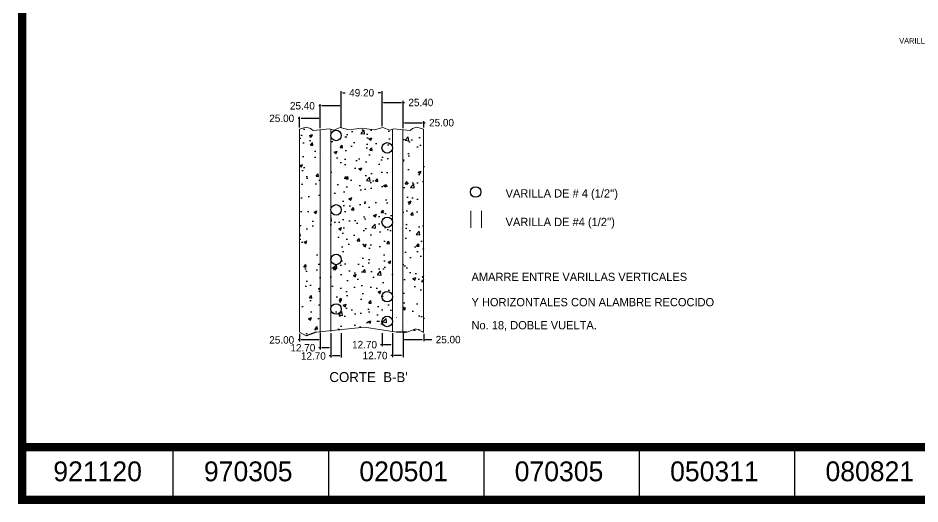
# Model space of a CAD drawing. Header units: centimetres. Extents: x 899 to 420531, y -3090 to 1299.
# Drawn here: x 8457 to 9548, y -3090 to -2502 of the extents above; entities that cross this region are included whole.
import ezdxf
from ezdxf.enums import TextEntityAlignment as Align

# ---------------------------------------------------------------- set-up
doc = ezdxf.new("R2010")
doc.units = ezdxf.units.CM
doc.header["$LTSCALE"] = 10
doc.header["$MEASUREMENT"] = 0
doc.linetypes.add('HIDDEN', pattern=[0.375, 0.25, -0.125])
doc.layers.get('DEFPOINTS').update_dxf_attribs({"color": 2, "linetype": 'CONTINUOUS'})
for name, color, linetype in [('CONCRETO', 7, 'CONTINUOUS'), ('DIM', 7, 'CONTINUOUS'), ('MARCO', 7, 'CONTINUOUS'), ('REGISTRO', 1, 'CONTINUOUS'), ('TEXTOS', 7, 'CONTINUOUS'), ('VARILLAS', 30, 'CONTINUOUS')]:
    doc.layers.add(name, color=color, linetype=linetype)
doc.styles.get("Standard").update_dxf_attribs({"font": ''})
doc.styles.get('Standard').set_extended_font_data('Zurich Ex BT')
doc.dimstyles.get("Standard").update_dxf_attribs({"dimtxt": 9, "dimasz": 2, "dimexe": 2, "dimexo": 2, "dimgap": 0.09, "dimtad": 0, "dimtih": 1, "dimtoh": 1, "dimzin": 0, "dimdsep": 46, "dimtxsty": 'Standard', "dimcen": 0.09, "dimadec": 0, "dimazin": 0, "dimtfac": 1, "dimtofl": 0, "dimtmove": 0, "dimatfit": 3, "dimfxl": 0, "dimtolj": 1, "dimtzin": 0, "dimarcsym": 0})

# ---------------------------------------------------------------- blocks, each defined once
blk = doc.blocks.new('*D70')
at = {"layer": 'DEFPOINTS', "color": 0}
for p in [(8797.9, -2623.6), (8797.9, -2636.5), (8822.9, -2637.4)]:
    blk.add_point(p, dxfattribs=at)
at = {"layer": 'DIM', "color": 0, "lineweight": -2}
for p, q in [((8797.9, -2623.6), (8795.9, -2623.6)), ((8797.9, -2634.5), (8797.9, -2621.6)), ((8820.9, -2623.6), (8799.9, -2623.6)), ((8822.9, -2635.4), (8822.9, -2621.6))]:
    blk.add_line(p, q, dxfattribs=at)
at = {"layer": 'DIM', "color": 0}
for points in [[(8799.9, -2623.3), (8799.9, -2623.9), (8797.9, -2623.6)], [(8820.9, -2623.3), (8820.9, -2623.9), (8822.9, -2623.6)]]:
    blk.add_solid(points, dxfattribs=at)
at = {"layer": 'DIM', "color": 0, "insert": (8776.2, -2623.6), "char_height": 9, "attachment_point": 5}
blk.add_mtext('\\A1;25.00', dxfattribs=at)
blk = doc.blocks.new('*D71')
at = {"layer": 'DEFPOINTS', "color": 0}
for p in [(8922.9, -2628.8), (8922.9, -2636.5), (8947.9, -2636.5)]:
    blk.add_point(p, dxfattribs=at)
at = {"layer": 'DIM', "color": 0, "lineweight": -2}
for p, q in [((8922.9, -2634.5), (8922.9, -2626.8)), ((8924.9, -2628.8), (8945.9, -2628.8)), ((8947.9, -2634.5), (8947.9, -2626.8)), ((8947.9, -2628.8), (8949.9, -2628.8))]:
    blk.add_line(p, q, dxfattribs=at)
at = {"layer": 'DIM', "color": 0}
for points in [[(8924.9, -2628.5), (8924.9, -2629.2), (8922.9, -2628.8)], [(8945.9, -2628.5), (8945.9, -2629.2), (8947.9, -2628.8)]]:
    blk.add_solid(points, dxfattribs=at)
at = {"layer": 'DIM', "color": 0, "insert": (8969.5, -2628.8), "char_height": 9, "attachment_point": 5}
blk.add_mtext('\\A1;25.00', dxfattribs=at)
blk = doc.blocks.new('*D72')
at = {"layer": 'DEFPOINTS', "color": 0}
for p in [(8797.9, -2882.3), (8822.9, -2881.8), (8797.9, -2891.7)]:
    blk.add_point(p, dxfattribs=at)
at = {"layer": 'DIM', "color": 0, "lineweight": -2}
for p, q in [((8797.9, -2884.3), (8797.9, -2893.7)), ((8822.9, -2883.8), (8822.9, -2893.7)), ((8797.9, -2891.7), (8795.9, -2891.7)), ((8820.9, -2891.7), (8799.9, -2891.7))]:
    blk.add_line(p, q, dxfattribs=at)
at = {"layer": 'DIM', "color": 0}
for points in [[(8799.9, -2891.3), (8799.9, -2892), (8797.9, -2891.7)], [(8820.9, -2891.3), (8820.9, -2892), (8822.9, -2891.7)]]:
    blk.add_solid(points, dxfattribs=at)
at = {"layer": 'DIM', "color": 0, "insert": (8776.2, -2891.7), "char_height": 9, "attachment_point": 5}
blk.add_mtext('\\A1;25.00', dxfattribs=at)
blk = doc.blocks.new('*D73')
at = {"layer": 'DEFPOINTS', "color": 0}
for p in [(8822.9, -2880.5), (8835.6, -2881.5), (8822.9, -2901.2)]:
    blk.add_point(p, dxfattribs=at)
at = {"layer": 'DIM', "color": 0, "lineweight": -2}
for p, q in [((8822.9, -2882.5), (8822.9, -2903.2)), ((8835.6, -2883.5), (8835.6, -2903.2)), ((8822.9, -2901.2), (8820.9, -2901.2)), ((8833.6, -2901.2), (8824.9, -2901.2))]:
    blk.add_line(p, q, dxfattribs=at)
at = {"layer": 'DIM', "color": 0}
for points in [[(8824.9, -2900.8), (8824.9, -2901.5), (8822.9, -2901.2)], [(8833.6, -2900.8), (8833.6, -2901.5), (8835.6, -2901.2)]]:
    blk.add_solid(points, dxfattribs=at)
at = {"layer": 'DIM', "color": 0, "insert": (8801.8, -2901.2), "char_height": 9, "attachment_point": 5}
blk.add_mtext('\\A1;12.70', dxfattribs=at)
blk = doc.blocks.new('*D74')
at = {"layer": 'DEFPOINTS', "color": 0}
for p in [(8922.9, -2881.8), (8947.9, -2882.3), (8922.9, -2891.3)]:
    blk.add_point(p, dxfattribs=at)
at = {"layer": 'DIM', "color": 0, "lineweight": -2}
for p, q in [((8922.9, -2883.8), (8922.9, -2893.3)), ((8947.9, -2884.3), (8947.9, -2893.3)), ((8924.9, -2891.3), (8945.9, -2891.3)), ((8947.9, -2891.3), (8957.9, -2891.3))]:
    blk.add_line(p, q, dxfattribs=at)
at = {"layer": 'DIM', "color": 0}
for points in [[(8924.9, -2891), (8924.9, -2891.7), (8922.9, -2891.3)], [(8945.9, -2891), (8945.9, -2891.7), (8947.9, -2891.3)]]:
    blk.add_solid(points, dxfattribs=at)
at = {"layer": 'DIM', "color": 0, "insert": (8977.5, -2891.3), "char_height": 9, "attachment_point": 5}
blk.add_mtext('\\A1;25.00', dxfattribs=at)
blk = doc.blocks.new('*D75')
at = {"layer": 'DEFPOINTS', "color": 0}
for p in [(8910.2, -2881.5), (8922.9, -2881.2), (8910.2, -2910.6)]:
    blk.add_point(p, dxfattribs=at)
at = {"layer": 'DIM', "color": 0, "lineweight": -2}
for p, q in [((8910.2, -2883.5), (8910.2, -2912.6)), ((8922.9, -2883.2), (8922.9, -2912.6)), ((8910.2, -2910.6), (8908.2, -2910.6)), ((8920.9, -2910.6), (8912.2, -2910.6))]:
    blk.add_line(p, q, dxfattribs=at)
at = {"layer": 'DIM', "color": 0}
for points in [[(8912.2, -2910.3), (8912.2, -2911), (8910.2, -2910.6)], [(8920.9, -2910.3), (8920.9, -2911), (8922.9, -2910.6)]]:
    blk.add_solid(points, dxfattribs=at)
at = {"layer": 'DIM', "color": 0, "insert": (8889.1, -2910.6), "char_height": 9, "attachment_point": 5}
blk.add_mtext('\\A1;12.70', dxfattribs=at)
blk = doc.blocks.new('*D76')
at = {"layer": 'DEFPOINTS', "color": 0}
for p in [(8848.3, -2608.4), (8822.9, -2637.4), (8848.3, -2637.1)]:
    blk.add_point(p, dxfattribs=at)
at = {"layer": 'DIM', "color": 0, "lineweight": -2}
for p, q in [((8822.9, -2635.4), (8822.9, -2606.4)), ((8848.3, -2635.1), (8848.3, -2606.4)), ((8822.9, -2608.4), (8820.9, -2608.4)), ((8846.3, -2608.4), (8824.9, -2608.4))]:
    blk.add_line(p, q, dxfattribs=at)
at = {"layer": 'DIM', "color": 0}
for points in [[(8824.9, -2608), (8824.9, -2608.7), (8822.9, -2608.4)], [(8846.3, -2608), (8846.3, -2608.7), (8848.3, -2608.4)]]:
    blk.add_solid(points, dxfattribs=at)
at = {"layer": 'DIM', "color": 0, "insert": (8801.2, -2608.4), "char_height": 9, "attachment_point": 5}
blk.add_mtext('\\A1;25.40', dxfattribs=at)
blk = doc.blocks.new('*D77')
at = {"layer": 'DEFPOINTS', "color": 0}
for p in [(8897.5, -2604.4), (8897.5, -2635), (8922.9, -2637.4)]:
    blk.add_point(p, dxfattribs=at)
at = {"layer": 'DIM', "color": 0, "lineweight": -2}
for p, q in [((8897.5, -2633), (8897.5, -2602.4)), ((8899.5, -2604.4), (8920.9, -2604.4)), ((8922.9, -2635.4), (8922.9, -2602.4)), ((8922.9, -2604.4), (8924.9, -2604.4))]:
    blk.add_line(p, q, dxfattribs=at)
at = {"layer": 'DIM', "color": 0}
for points in [[(8899.5, -2604.1), (8899.5, -2604.7), (8897.5, -2604.4)], [(8920.9, -2604.1), (8920.9, -2604.7), (8922.9, -2604.4)]]:
    blk.add_solid(points, dxfattribs=at)
at = {"layer": 'DIM', "color": 0, "insert": (8944.5, -2604.4), "char_height": 9, "attachment_point": 5}
blk.add_mtext('\\A1;25.40', dxfattribs=at)
blk = doc.blocks.new('*D78')
at = {"layer": 'DEFPOINTS', "color": 0}
for p in [(8897.5, -2592.6), (8848.3, -2637.1), (8897.5, -2635)]:
    blk.add_point(p, dxfattribs=at)
at = {"layer": 'DIM', "color": 0, "lineweight": -2}
for p, q in [((8848.3, -2635.1), (8848.3, -2590.6)), ((8850.3, -2592.6), (8853, -2592.6)), ((8895.5, -2592.6), (8892.7, -2592.6)), ((8897.5, -2633), (8897.5, -2590.6))]:
    blk.add_line(p, q, dxfattribs=at)
at = {"layer": 'DIM', "color": 0}
for points in [[(8850.3, -2592.3), (8850.3, -2593), (8848.3, -2592.6)], [(8895.5, -2592.3), (8895.5, -2593), (8897.5, -2592.6)]]:
    blk.add_solid(points, dxfattribs=at)
at = {"layer": 'DIM', "color": 0, "insert": (8872.9, -2592.6), "char_height": 9, "attachment_point": 5}
blk.add_mtext('\\A1;49.20', dxfattribs=at)
blk = doc.blocks.new('*D79')
at = {"layer": 'DEFPOINTS', "color": 0}
for p in [(8835.6, -2881.5), (8848.3, -2881.5), (8848.3, -2911.1)]:
    blk.add_point(p, dxfattribs=at)
at = {"layer": 'DIM', "color": 0, "lineweight": -2}
for p, q in [((8835.6, -2883.5), (8835.6, -2913.1)), ((8848.3, -2883.5), (8848.3, -2913.1)), ((8835.6, -2911.1), (8833.6, -2911.1)), ((8846.3, -2911.1), (8837.6, -2911.1))]:
    blk.add_line(p, q, dxfattribs=at)
at = {"layer": 'DIM', "color": 0}
for points in [[(8837.6, -2910.8), (8837.6, -2911.5), (8835.6, -2911.1)], [(8846.3, -2910.8), (8846.3, -2911.5), (8848.3, -2911.1)]]:
    blk.add_solid(points, dxfattribs=at)
at = {"layer": 'DIM', "color": 0, "insert": (8814.5, -2911.1), "char_height": 9, "attachment_point": 5}
blk.add_mtext('\\A1;12.70', dxfattribs=at)
blk = doc.blocks.new('*D80')
at = {"layer": 'DEFPOINTS', "color": 0}
for p in [(8897.5, -2881.5), (8910.2, -2881.5), (8897.5, -2897.4)]:
    blk.add_point(p, dxfattribs=at)
at = {"layer": 'DIM', "color": 0, "lineweight": -2}
for p, q in [((8897.5, -2883.5), (8897.5, -2899.4)), ((8910.2, -2883.5), (8910.2, -2899.4)), ((8897.5, -2897.4), (8895.5, -2897.4)), ((8908.2, -2897.4), (8899.5, -2897.4))]:
    blk.add_line(p, q, dxfattribs=at)
at = {"layer": 'DIM', "color": 0}
for points in [[(8899.5, -2897.1), (8899.5, -2897.8), (8897.5, -2897.4)], [(8908.2, -2897.1), (8908.2, -2897.8), (8910.2, -2897.4)]]:
    blk.add_solid(points, dxfattribs=at)
at = {"layer": 'DIM', "color": 0, "insert": (8876.4, -2897.4), "char_height": 9, "attachment_point": 5}
blk.add_mtext('\\A1;12.70', dxfattribs=at)
blk = doc.blocks.new('Marco-Reg')
at = {"layer": 'MARCO', "linetype": 'Continuous'}
for p, q in [((8644.6, -3021.5), (8644.6, -3085.1)), ((8832.6, -3021.5), (8832.6, -3085.1)), ((9020.5, -3021.5), (9020.5, -3085.1)), ((9208.5, -3021.5), (9208.5, -3085.1)), ((9396.4, -3021.5), (9396.4, -3085.1))]:
    blk.add_line(p, q, dxfattribs=at)
at = {"layer": 'MARCO', "linetype": 'Continuous', "const_width": 10.2}
blk.add_lwpolyline([(12391.5, -3085.1), (12391.5, -542.7), (8462.3, -542.7), (8462.3, -3085.1)], close=True, dxfattribs=at)
blk.add_lwpolyline([(11470.5, -3021.5), (8462.3, -3021.5)], dxfattribs=at)
at = {"layer": 'TEXTOS'}
for s, p in [('921120', (8553.5, -3062.7)), ('970305', (8735.7, -3062.7)), ('020501', (8923.7, -3062.7)), ('070305', (9111.6, -3062.7)), ('050311', (9299.6, -3062.7))]:
    blk.add_text(s, height=24.02, dxfattribs=at).set_placement(p, align=Align.CENTER)

msp = doc.modelspace()

# ---------------------------------------------------------------- hatches: boundary and pattern name
at = {"layer": 'CONCRETO'}
h = msp.add_hatch(dxfattribs=at)
h.set_pattern_fill('AR-CONC', color=256, scale=5, style=0)
h.set_pattern_definition([(50, (8050.7, -3699.436), (35.863, -3.1376), [3.75, -41.25]), (355, (8050.7, -3699.436), (-6.9376, 37.6096), [3, -33]), (100.4514, (8053.69, -3699.697), (28.9255, 34.472), [3.187, -35.0571]), (46.1842, (8050.7, -3689.436), (53.362, -8.276), [5.625, -61.875]), (96.6356, (8055.15, -3690.125), (46.7331, 48.7059), [4.7805, -52.5857]), (351.184, (8050.7, -3689.436), (46.733, 48.706), [4.5, -49.5]), (21, (8055.7, -3691.936), (29.84535, -20.13094), [3.75, -41.25]), (326, (8055.7, -3691.936), (12.1658, 36.2575), [3, -33]), (71.4514, (8058.188, -3693.613), (42.0111, 16.1265), [3.187, -35.0571]), (37.5, (8050.701, -3699.436), (0.60799, 16.64469), [0, -32.6, 0, -33.5, 0, -33.125]), (7.5, (8050.701, -3699.436), (13.15348, 19.72059), [0, -19.1, 0, -31.85, 0, -12.625]), (327.5, (8039.551, -3699.436), (26.69112, -1.12774), [0, -12.5, 0, -39, 0, -51.75]), (317.5, (8034.55, -3699.436), (29.1593, 5.00525), [0, -16.25, 0, -25.9, 0, -36.75])])
h.paths.add_polyline_path([(8823.065, -2637.43), (8814.488, -2638.297), (8811.394, -2635.894), (8806.094, -2634.265), (8798.061, -2636.495), (8798.061, -2882.329), (8805.871, -2886.58), (8818.061, -2882.329), (8823.065, -2881.804)])
h.paths.add_polyline_path([(8910.558, -2636.748), (8907.007, -2637.931), (8898.854, -2634.672), (8888.662, -2637.524), (8873.061, -2635.445), (8857.46, -2637.524), (8847.269, -2634.672), (8839.115, -2637.931), (8835.561, -2636.747), (8835.561, -2880.493), (8876.43, -2876.205), (8910.558, -2881.573)])
h.paths.add_polyline_path([(8948.061, -2636.495), (8940.028, -2634.265), (8934.729, -2635.894), (8931.635, -2638.297), (8923.058, -2637.43), (8923.058, -2882.329), (8928.061, -2882.329), (8938.571, -2878.366), (8948.061, -2882.329)])

# ---------------------------------------------------------------- linework, layer by layer
at = {"layer": 'REGISTRO', "lineweight": 5}
for p, q in [((8797.864, -2636.464), (8805.897, -2634.233)), ((8797.864, -2636.464), (8797.864, -2882.298)), ((8805.897, -2634.233), (8811.197, -2635.863)), ((8814.291, -2638.266), (8811.197, -2635.863)), ((8834.026, -2636.27), (8814.291, -2638.266)), ((8834.026, -2636.27), (8838.918, -2637.9)), ((8838.918, -2637.9), (8847.071, -2634.641)), ((8847.071, -2634.641), (8857.263, -2637.493)), ((8857.263, -2637.493), (8872.864, -2635.414)), ((8888.465, -2637.493), (8872.864, -2635.414)), ((8898.657, -2634.641), (8888.465, -2637.493)), ((8906.81, -2637.9), (8898.657, -2634.641)), ((8911.702, -2636.27), (8906.81, -2637.9)), ((8911.702, -2636.27), (8931.437, -2638.266)), ((8931.437, -2638.266), (8934.531, -2635.863)), ((8939.831, -2634.233), (8934.531, -2635.863)), ((8947.864, -2636.464), (8939.831, -2634.233)), ((8947.864, -2636.464), (8947.864, -2882.298)), ((8947.864, -2636.464), (8947.864, -2882.298)), ((9005.018, -2735.587), (9005.018, -2756.154)), ((9017.718, -2735.587), (9017.718, -2756.154)), ((8817.864, -2882.298), (8876.232, -2876.174)), ((8876.232, -2876.174), (8915.164, -2882.298)), ((8927.864, -2882.298), (8938.374, -2878.335)), ((8938.374, -2878.335), (8947.864, -2882.298)), ((8797.864, -2882.298), (8805.673, -2886.549))]:
    msp.add_line(p, q, dxfattribs=at)
at = {"layer": 'REGISTRO', "linetype": 'HIDDEN', "lineweight": 5}
for p, q in [((8914.864, -2864.699), (8914.925, -2864.707)), ((8914.864, -2864.769), (8914.927, -2864.71)), ((8927.864, -2869.105), (8927.892, -2869.125)), ((8910.165, -2878.999), (8910.165, -2878.999)), ((8921.595, -2878.882), (8921.595, -2878.882)), ((8927.282, -2879.21), (8927.282, -2879.21)), ((8935.841, -2879.315), (8935.841, -2879.315)), ((8941.679, -2879.241), (8942.793, -2878.954)), ((8944.399, -2879.42), (8944.399, -2879.42)), ((8945.437, -2879.01), (8945.437, -2879.01)), ((8911.558, -2881.595), (8911.558, -2881.595)), ((8911.944, -2880.958), (8911.944, -2880.958)), ((8923.843, -2881.195), (8923.843, -2881.195))]:
    msp.add_line(p, q, dxfattribs=at)
at = {"layer": 'REGISTRO'}
for p, q in [((8817.864, -2882.298), (8805.673, -2886.549)), ((8927.864, -2882.298), (8915.164, -2882.298))]:
    msp.add_line(p, q, dxfattribs=at)
at = {"layer": 'REGISTRO', "lineweight": 5}
for start, end in [(0, 180), (180, 0)]:
    msp.add_arc((8936.836, -2879.701), 0.689, start, end, dxfattribs=at)
at = {"layer": 'TEXTOS', "linetype": 'HIDDEN', "lineweight": 5}
for p, q in [((8807.852, -2644.902), (8807.852, -2644.902)), ((8942.677, -2646.556), (8942.677, -2646.556)), ((8946.093, -2640.25), (8946.093, -2640.25)), ((8825.491, -2665.555), (8825.491, -2665.555)), ((8919.206, -2668.961), (8919.206, -2668.961)), ((8926.61, -2666.796), (8926.61, -2666.796)), ((8800.923, -2701.647), (8800.923, -2701.647)), ((8821.199, -2699.581), (8821.199, -2699.581)), ((8943.79, -2697.029), (8943.79, -2697.029)), ((8799.153, -2712.819), (8799.153, -2712.819)), ((8927.228, -2749.251), (8927.228, -2749.251)), ((8938.483, -2738.734), (8938.483, -2738.734)), ((8927.575, -2750.91), (8927.575, -2750.91)), ((8947.326, -2769.153), (8947.326, -2769.153)), ((8825.62, -2810.082), (8825.62, -2810.082)), ((8814.772, -2820.414), (8814.772, -2820.414)), ((8915.135, -2825.244), (8915.135, -2825.244)), ((8947.502, -2833.352), (8947.502, -2833.352)), ((8815.461, -2849.068), (8815.461, -2849.068)), ((8828.676, -2849.888), (8828.676, -2849.888)), ((8916.58, -2850.309), (8916.58, -2850.309)), ((8920.437, -2852.847), (8920.437, -2852.847)), ((8943.688, -2856.143), (8943.688, -2856.143))]:
    msp.add_line(p, q, dxfattribs=at)
at = {"layer": 'VARILLAS', "lineweight": 5}
for p, q in [((8822.867, -2637.402), (8822.867, -2881.807)), ((8835.562, -2637.09), (8835.562, -2881.495)), ((8910.161, -2637.402), (8910.161, -2881.807)), ((8922.861, -2637.399), (8922.861, -2881.807))]:
    msp.add_line(p, q, dxfattribs=at)
at = {"layer": 'VARILLAS', "linetype": 'HIDDEN', "lineweight": 5}
msp.add_line((8920.236, -2665.555), (8920.236, -2665.555), dxfattribs=at)
msp.add_line((8920.236, -2665.555), (8920.236, -2665.555), dxfattribs=at)
at = {"layer": 'VARILLAS'}
for centre in [(8841.949, -2644.281), (8903.774, -2659.281), (9010.76, -2712.627), (8841.949, -2734.281), (8903.774, -2749.281), (8841.949, -2794.281), (8903.774, -2839.281), (8841.949, -2854.281), (8903.774, -2869.281)]:
    msp.add_circle(centre, 6.35, dxfattribs=at)

# ---------------------------------------------------------------- block references
at = {"layer": 'DIM'}
msp.add_blockref('Marco-Reg', (0, 0), dxfattribs=at)

# ---------------------------------------------------------------- texts
at = {"layer": 'TEXTOS', "lineweight": 5}
msp.add_text(' VARILLAS DEL No. 6', height=6.5, dxfattribs=at).set_placement((9565.273, -2529.756), align=Align.MIDDLE_CENTER)
for s, p in [("VARILLA DE # 4 (1/2'')", (9046.993, -2719.352)), ("VARILLA DE #4 (1/2'')", (9046.993, -2753.912)), ('AMARRE ENTRE VARILLAS VERTICALES', (9005.759, -2820.372)), ('Y HORIZONTALES CON ALAMBRE RECOCIDO', (9005.759, -2850.944)), ('No. 18, DOBLE VUELTA.', (9005.759, -2878.857))]:
    msp.add_text(s, height=10, dxfattribs=at).set_placement(p)
msp.add_text("CORTE  B-B'", height=12, dxfattribs=at).set_placement((8881.296, -2942.607), align=Align.CENTER)
at = {"layer": 'TEXTOS'}
msp.add_text('080821', height=24.0226, dxfattribs=at).set_placement((9487.557, -3062.657), align=Align.CENTER)

# ---------------------------------------------------------------- dimensions: what is measured, and where the dimension line sits
at = {"layer": 'DIM'}
for base, p1, p2, picture, middle in [((8897.461, -2592.631), (8848.262, -2637.09), (8897.461, -2634.975), '*D78', (8872.862, -2592.631)), ((8797.864, -2623.588), (8822.867, -2637.402), (8797.864, -2636.464), '*D70', (8776.227, -2623.588)), ((8797.864, -2891.661), (8822.867, -2881.773), (8797.864, -2882.298), '*D72', (8776.227, -2891.661)), ((8897.461, -2897.433), (8910.161, -2881.511), (8897.461, -2881.511), '*D80', (8876.401, -2897.433))]:
    dim = msp.add_linear_dim(base=base, p1=p1, p2=p2, dimstyle='Standard', dxfattribs=at)
    dim.commit()
    dim.dimension.update_dxf_attribs({"geometry": picture, "text_midpoint": middle})
for base, p1, p2, picture, middle in [((8848.2625, -2608.3664), (8822.8669, -2637.4016), (8848.2625, -2637.0901), '*D76', (8801.2302, -2608.3664)), ((8897.461, -2604.392), (8922.861, -2637.399), (8897.461, -2634.975), '*D77', (8944.498, -2604.392)), ((8922.861, -2628.825), (8947.864, -2636.464), (8922.861, -2636.464), '*D71', (8969.501, -2628.825)), ((8822.8669, -2901.1777), (8835.5625, -2881.495), (8822.8669, -2880.4617), '*D73', (8801.8068, -2901.1777)), ((8848.262, -2911.139), (8835.562, -2881.495), (8848.262, -2881.495), '*D79', (8814.502, -2911.139)), ((8910.161, -2910.649), (8922.861, -2881.195), (8910.161, -2881.511), '*D75', (8889.101, -2910.649)), ((8922.861, -2891.34), (8947.864, -2882.298), (8922.861, -2881.807), '*D74', (8977.526, -2891.34))]:
    dim = msp.add_linear_dim(base=base, p1=p1, p2=p2, dimstyle='Standard', dxfattribs=at)
    dim.commit()
    dim.dimension.update_dxf_attribs({"geometry": picture, "text_midpoint": middle, "dimtype": 160})

doc.saveas('drawing.dxf')
